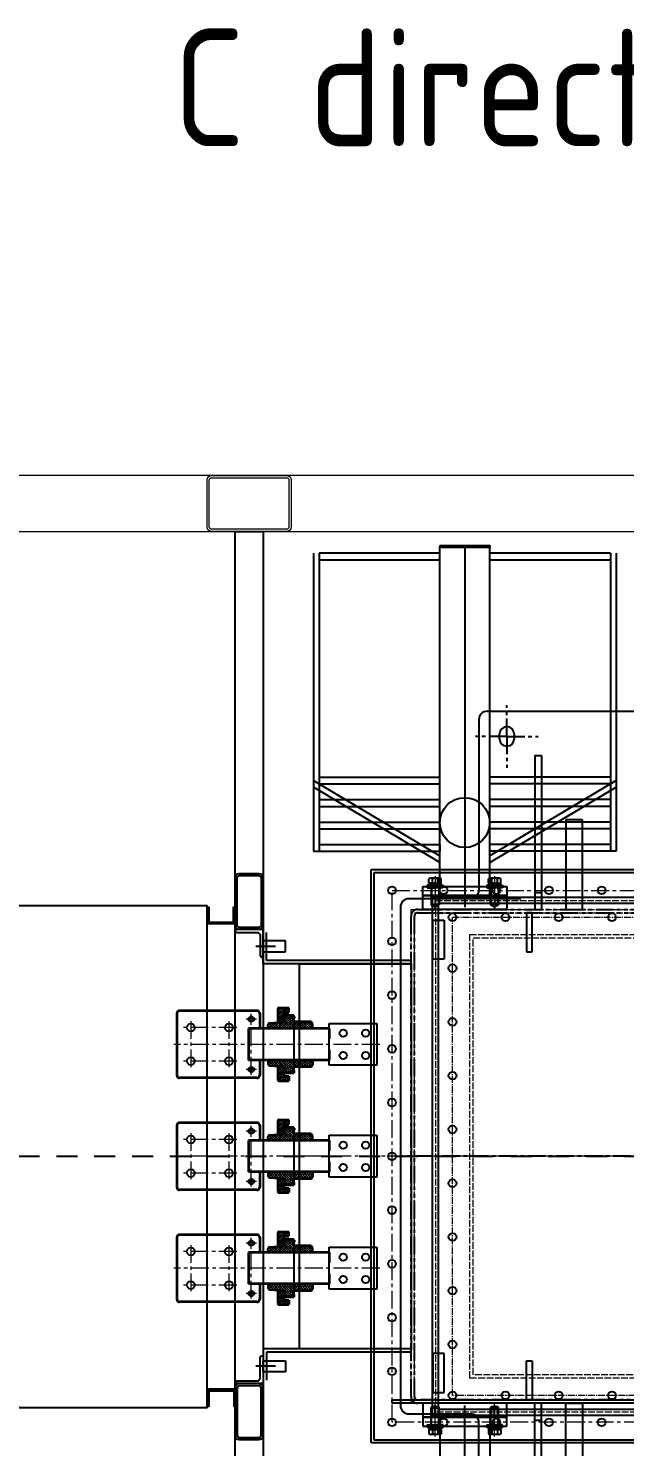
# Model space of a CAD drawing. Extents: x 61367 to 140945, y -1257 to 25588.
# Drawn here: x 74300 to 75364, y 9392 to 11925 of the extents above; entities that cross this region are included whole.
import ezdxf

# ---------------------------------------------------------------- set-up
doc = ezdxf.new("R2010")
doc.units = 0
doc.header["$MEASUREMENT"] = 0
for name, pattern in [('ACAD_ISO02W100', [15, 12, -3]), ('CENTER', [50.8, 31.75, -6.35, 6.35, -6.35]), ('JIS_02_0.7', [1.35, 0.75, -0.6]), ('PHANTOM', [63.5, 31.75, -6.35, 6.35, -6.35, 6.35, -6.35]), ('点画线', [18, 12, -2, 2, -2])]:
    doc.linetypes.add(name, pattern=pattern)
doc.layers.get('0').update_dxf_attribs({"linetype": 'CONTINUOUS'})
for name, color, linetype in [('00', 2, 'CONTINUOUS'), ('05-JI-ZHUN-ZHOU', 7, 'CONTINUOUS'), ('2', 4, 'CENTER'), ('ASM01-JI-ZHUN', 7, 'CONTINUOUS'), ('DEFAULT_3', 7, 'PHANTOM'), ('尺寸线', 6, 'CONTINUOUS')]:
    doc.layers.add(name, color=color, linetype=linetype)
for name, color, linetype, lineweight in [('CEN', 1, 'CENTER', 18), ('CO', 7, 'CONTINUOUS', 9), ('DAS', 3, 'ACAD_ISO02W100', 18), ('dim', 4, 'CONTINUOUS', 18), ('中心线', 1, 'CENTER', 9), ('中心线层', 1, '点画线', 18), ('粗实线', 7, 'CONTINUOUS', 35), ('细实线', 3, 'CONTINUOUS', 15)]:
    doc.layers.add(name, color=color, linetype=linetype, lineweight=lineweight)
doc.styles.add('GB', font='gbenor.shx', dxfattribs={"bigfont": 'gbcbig.shx'})

# ---------------------------------------------------------------- blocks, each defined once
blk = doc.blocks.new('A$C2FE61F56')
for p, q in [((0, 0), (0, 10.4)), ((0, 10.4), (3.2, 10.4)), ((0, 0), (3.2, 1.8)), ((0, 0), (0, -10.3)), ((3.2, 0), (0, -1.8)), ((3.2, 10.4), (3.2, 0)), ((3.2, -10.3), (3.2, 0)), ((0, -10.3), (3.2, -10.3))]:
    blk.add_line(p, q)
at = {"layer": 'CEN'}
blk.add_line((-5, 0), (8.2, 0), dxfattribs=at)
blk = doc.blocks.new('A$C78412A84')
for p, q in [((0, 14), (2.5, 14)), ((0, 0), (0, 14)), ((0, 0), (0, -14)), ((2.5, 14), (2.5, 0)), ((2.5, -14), (2.5, 0)), ((0, -14), (2.5, -14))]:
    blk.add_line(p, q)
at = {"layer": 'CEN'}
blk.add_line((-5, 0), (7.5, 0), dxfattribs=at)
at = {"layer": 'DAS'}
for p, q in [((0, 7.5), (2.5, 7.5)), ((0, -7.5), (2.5, -7.5))]:
    blk.add_line(p, q, dxfattribs=at)
blk = doc.blocks.new('A$C74fbd2c0')
at = {"color": 101}
for p, q in [((90, 1477), (90, 945)), ((100, 1477), (100, 945)), ((315.5, 1477), (100, 1477)), ((315.5, 1491), (404.5, 1491)), ((315.5, 1491), (315.5, 1488)), ((315.5, 866), (315.5, 1488)), ((315.5, 1488), (404.5, 1488)), ((315.5, 1465), (315.5, 1477)), ((360, 1491), (360, 845)), ((404.5, 1491), (404.5, 1488)), ((404.5, 866), (404.5, 1488)), ((620, 1477), (404.5, 1477)), ((620, 1477), (620, 945)), ((630, 1477), (630, 945)), ((315.5, 1465), (100, 1465)), ((620, 1465), (404.5, 1465)), ((90, 1071.2), (315.5, 936.6)), ((100, 1077), (315.5, 1077)), ((100, 1065), (315.5, 1065)), ((620, 1077), (404.5, 1077)), ((630, 1071.2), (404.5, 936.6)), ((620, 1065), (404.5, 1065)), ((315.5, 925), (90, 1059.5)), ((404.5, 925), (630, 1059.5)), ((100, 1037), (315.5, 1037)), ((100, 1025), (315.5, 1025)), ((620, 1037), (404.5, 1037)), ((620, 1025), (404.5, 1025)), ((100, 997), (315.5, 997)), ((620, 997), (404.5, 997)), ((540, 1001), (540, 841)), ((570, 1001), (540, 1001)), ((570, 841), (570, 1001)), ((100, 985), (315.5, 985)), ((620, 985), (404.5, 985)), ((90, 945), (315.5, 945)), ((100, 957), (315.5, 957)), ((100, 957), (315.5, 957)), ((100, 945), (315.5, 945)), ((315.5, 957), (315.5, 945)), ((620, 957), (404.5, 957)), ((620, 957), (404.5, 957)), ((620, 945), (404.5, 945)), ((630, 945), (404.5, 945)), ((315.5, 925), (315.5, 925)), ((404.5, 925), (404.5, 925)), ((296, 887.7), (296, 895.6)), ((296, 887.7), (318, 887.7)), ((307, 887.7), (296.6, 887.7)), ((296.6, 887.7), (296.6, 884.5)), ((307, 896.7), (299.5, 896.7)), ((300, 887.7), (300, 848.9)), ((302, 887.7), (302, 895.6)), ((307, 884.5), (305.1, 887.7)), ((314.5, 896.7), (307, 896.7)), ((307, 887.7), (317.3, 887.7)), ((307, 887.7), (308.8, 884.5)), ((312, 887.7), (312, 895.6)), ((314, 887.7), (314, 848.9)), ((317.3, 887.7), (317.3, 884.5)), ((318, 887.7), (318, 895.6)), ((402, 887.7), (402, 895.6)), ((402, 887.7), (424.1, 887.7)), ((413, 887.7), (402.7, 887.7)), ((402.7, 887.7), (402.7, 884.5)), ((413, 896.7), (405.5, 896.7)), ((406, 887.7), (406, 848.9)), ((408, 887.7), (408, 895.6)), ((413, 884.5), (411.2, 887.7)), ((420.6, 896.7), (413, 896.7)), ((413, 887.7), (423.4, 887.7)), ((413, 887.7), (414.9, 884.5)), ((418.1, 887.7), (418.1, 895.6)), ((420, 887.7), (420, 848.9)), ((423.4, 887.7), (423.4, 884.5)), ((424.1, 887.7), (424.1, 895.6)), ((285, 866), (285, 882)), ((285, 882), (435, 882)), ((435, 866), (285, 866)), ((285, 841), (285, 866)), ((285, 866), (435, 866)), ((293, 884.5), (293, 882)), ((307, 884.5), (293, 884.5)), ((293, 882), (307, 882)), ((293, 882), (293, 879.5)), ((307, 882), (293, 882)), ((293, 879.5), (307, 879.5)), ((296.6, 884.5), (307, 884.5)), ((300, 882.5), (314, 882.5)), ((301, 850), (301, 866)), ((301, 866), (313, 866)), ((302, -63), (302, 863)), ((302, 863), (1798, 863)), ((317.3, 884.5), (307, 884.5)), ((307, 884.5), (321, 884.5)), ((321, 882), (307, 882)), ((307, 882), (321, 882)), ((321, 879.5), (307, 879.5)), ((307, 866), (307, 845)), ((313, 866), (313, 850)), ((321, 884.5), (321, 882)), ((321, 882), (321, 879.5)), ((399, 884.5), (399, 882)), ((413, 884.5), (399, 884.5)), ((399, 882), (413, 882)), ((399, 882), (399, 879.5)), ((413, 882), (399, 882)), ((399, 879.5), (413, 879.5)), ((402.7, 884.5), (413, 884.5)), ((406, 882.5), (420, 882.5)), ((407, 850), (407, 866)), ((407, 866), (419, 866)), ((423.4, 884.5), (413, 884.5)), ((413, 884.5), (427, 884.5)), ((427, 882), (413, 882)), ((413, 882), (427, 882)), ((427, 879.5), (413, 879.5)), ((413, 866), (413, 845)), ((419, 866), (419, 850)), ((427, 884.5), (427, 882)), ((427, 882), (427, 879.5)), ((435, 882), (435, 866)), ((435, 866), (435, 841)), ((435, 841), (285, 841)), ((314, 848.9), (300, 848.9)), ((301.2, 847.7), (300, 848.9)), ((313, 850), (301, 850)), ((307, 845), (301, 850)), ((312.8, 847.7), (301.2, 847.7)), ((313, 850), (307, 845)), ((312.8, 847.7), (314, 848.9)), ((313, -52), (313, 852)), ((313, 852), (1787, 852)), ((420, 848.9), (406, 848.9)), ((407.2, 847.7), (406, 848.9)), ((419, 850), (407, 850)), ((413, 845), (407, 850)), ((418.8, 847.7), (407.2, 847.7)), ((419, 850), (413, 845)), ((418.8, 847.7), (420, 848.9)), ((540, 841), (570, 841)), ((303, 752), (303, 822)), ((303, 822), (323, 822)), ((323, 822), (323, 752)), ((480.1, 835), (470.1, 835)), ((470.1, 835), (470.1, 765)), ((480.1, 765), (480.1, 835)), ((22, 775), (-13.1, 775)), ((40, 785), (0, 785)), ((0, 785), (0, 765)), ((0, 765), (40, 765)), ((40, 765), (40, 785)), ((470.1, 765), (480.1, 765)), ((65, 56), (65, 744)), ((65, 744), (264, 744)), ((264, 744), (264, 54)), ((323, 752), (303, 752)), ((118, 562.5), (118, 637.5)), ((118, 637.5), (203, 637.5)), ((203, 637.5), (203, 562.5)), ((203, 562.5), (118, 562.5)), ((118, 362.5), (118, 437.5)), ((118, 437.5), (203, 437.5)), ((203, 437.5), (203, 362.5)), ((203, 362.5), (118, 362.5)), ((118, 162.5), (118, 237.5)), ((118, 237.5), (203, 237.5)), ((203, 237.5), (203, 162.5)), ((203, 162.5), (118, 162.5)), ((230, 56), (65, 56)), ((264, 56), (230, 56)), ((230, 56), (230, 56)), ((0, 35), (40, 35)), ((0, 15), (0, 35)), ((40, 35), (40, 15)), ((323, 48), (303, 48)), ((303, 48), (303, -22)), ((323, -22), (323, 48)), ((470.1, 35), (480.1, 35)), ((470.1, -35), (470.1, 35)), ((480.1, 35), (480.1, -35)), ((22, 25), (-13.1, 25)), ((40, 15), (0, 15)), ((303, -22), (323, -22)), ((230, -41), (230, -35)), ((230, -35), (2200, -35)), ((2200, -41), (230, -41)), ((435, -41), (285, -41)), ((285, -41), (285, -66)), ((301.2, -47.7), (300, -48.9)), ((300, -87.7), (300, -48.9)), ((314, -48.9), (300, -48.9)), ((307, -45), (301, -50)), ((313, -50), (301, -50)), ((301, -50), (301, -66)), ((312.8, -47.7), (301.2, -47.7)), ((307, -66), (307, -45)), ((313, -50), (307, -45)), ((312.8, -47.7), (314, -48.9)), ((313, -66), (313, -50)), ((314, -87.7), (314, -48.9)), ((360, -691), (360, -45)), ((407.2, -47.7), (406, -48.9)), ((406, -87.7), (406, -48.9)), ((420, -48.9), (406, -48.9)), ((413, -45), (407, -50)), ((419, -50), (407, -50)), ((407, -50), (407, -66)), ((418.8, -47.7), (407.2, -47.7)), ((413, -66), (413, -45)), ((419, -50), (413, -45)), ((418.8, -47.7), (420, -48.9)), ((419, -66), (419, -50)), ((420, -87.7), (420, -48.9)), ((435, -66), (435, -41)), ((480.1, -35), (470.1, -35)), ((540, -201), (540, -41)), ((540, -41), (570, -41)), ((570, -41), (570, -201)), ((435, -66), (285, -66)), ((285, -66), (285, -82)), ((285, -66), (435, -66)), ((301, -66), (313, -66)), ((1798, -63), (302, -63)), ((1787, -52), (313, -52)), ((315.5, -66), (315.5, -688)), ((404.5, -66), (404.5, -688)), ((407, -66), (419, -66)), ((435, -82), (435, -66)), ((285, -82), (435, -82)), ((296, -87.7), (318, -87.7)), ((296, -87.7), (296, -95.6)), ((307, -96.7), (299.5, -96.7)), ((300, -82.5), (314, -82.5)), ((302, -87.7), (302, -95.6)), ((314.5, -96.7), (307, -96.7)), ((312, -87.7), (312, -95.6)), ((318, -87.7), (318, -95.6)), ((402, -87.7), (424, -87.7)), ((402, -87.7), (402, -95.6)), ((413, -96.7), (405.5, -96.7)), ((406, -82.5), (420, -82.5)), ((408, -87.7), (408, -95.6)), ((420.5, -96.7), (413, -96.7)), ((418, -87.7), (418, -95.6)), ((424, -87.7), (424, -95.6))]:
    blk.add_line(p, q, dxfattribs=at)
at = {"color": 101, "linetype": 'Continuous'}
for p, q in [((400, 1195), (770, 1195)), ((385, 1180), (385, 875)), ((422, 1145.5), (422, 1154.5)), ((448, 1154.5), (448, 1145.5)), ((485, 1116), (497, 1116)), ((485, 1116), (485, 841)), ((497, 1116), (497, 841)), ((485, 871), (497, 871)), ((245, 845), (245, -45)), ((460, 860), (260, 860)), ((485, -316), (485, -41)), ((497, -316), (497, -41)), ((260, -60), (370, -60)), ((385, -380), (385, -75)), ((485, -71), (497, -71))]:
    blk.add_line(p, q, dxfattribs=at)
at = {"color": 101}
for centre, radius in [((338, 827), 7), ((338, 827), 7), ((432.5, 827), 7), ((432.5, 827), 7), ((527.5, 827), 7), ((527.5, 827), 7), ((622.5, 827), 7), ((622.5, 827), 7), ((338, 736), 7), ((338, 736), 7), ((-129, 630), 7), ((-61, 630), 7), ((338, 640), 7), ((338, 640), 7), ((143, 620), 6.5), ((183, 620), 6.5), ((143, 580), 6.5), ((183, 580), 6.5), ((-129, 570), 7), ((-61, 570), 7), ((338, 544), 7), ((338, 544), 7), ((-129, 430), 7), ((-61, 430), 7), ((338, 448), 7), ((338, 448), 7), ((143, 420), 6.5), ((183, 420), 6.5), ((143, 380), 6.5), ((183, 380), 6.5), ((-129, 370), 7), ((-61, 370), 7), ((338, 352), 7), ((338, 352), 7), ((338, 256), 7), ((338, 256), 7), ((-129, 230), 7), ((-61, 230), 7), ((143, 220), 6.5), ((183, 220), 6.5), ((143, 180), 6.5), ((183, 180), 6.5), ((-129, 170), 7), ((-61, 170), 7), ((338, 160), 7), ((338, 160), 7), ((338, 64), 7), ((338, 64), 7), ((338, -27), 7), ((338, -27), 7), ((432.5, -27), 7), ((432.5, -27), 7), ((527.5, -27), 7), ((527.5, -27), 7), ((622.5, -27), 7), ((622.5, -27), 7)]:
    blk.add_circle(centre, radius, dxfattribs=at)
at = {"color": 101, "linetype": 'Continuous'}
for centre, radius, start, end in [((400, 1180), 15, 90, 180), ((435, 1154.5), 13, 0, 180), ((435, 1145.5), 13, 180, 0), ((370, 875), 15, 270, 0), ((260, 845), 15, 90, 180), ((260, -45), 15, 180, 270), ((370, -75), 15, 0, 90)]:
    blk.add_arc(centre, radius, start, end, dxfattribs=at)
at = {"color": 101}
for centre, radius, start, end in [((299, 892.1), 4.57, 48.935, 131.065), ((307, 885), 11.7, 64.676, 115.324), ((315, 892.1), 4.57, 48.935, 131.065), ((405, 892.1), 4.57, 48.935, 131.065), ((413, 885), 11.7, 64.676, 115.324), ((421.1, 892.1), 4.57, 48.935, 131.065), ((299, -92.1), 4.57, 228.935, 311.065), ((307, -85), 11.7, 244.676, 295.324), ((315, -92.1), 4.57, 228.935, 311.065), ((405, -92.1), 4.57, 228.935, 311.065), ((413, -85), 11.7, 244.676, 295.324), ((421, -92.1), 4.57, 228.935, 311.065)]:
    blk.add_arc(centre, radius, start, end, dxfattribs=at)
at = {"layer": '00', "color": 101}
for p, q in [((193, -112), (193, 912)), ((193, 912), (2237, 912)), ((198, -107), (198, 907)), ((198, 907), (2232, 907)), ((0, 744), (0, 800)), ((6, 750), (6, 800)), ((264, 744), (0, 744)), ((264, 750), (6, 750)), ((55, 651.5), (55, 548.5)), ((55, 451.5), (55, 348.5)), ((55, 251.5), (55, 148.5)), ((224, 56), (0, 56)), ((0, 56), (0, 0)), ((264, 56), (224, 56)), ((224, 56), (224, 56)), ((224, 50), (6, 50)), ((6, 50), (6, 0)), ((264, 50), (224, 50)), ((224, 50), (224, 50)), ((2237, -112), (193, -112)), ((2232, -107), (198, -107))]:
    blk.add_line(p, q, dxfattribs=at)
for centre, radius in [((360, 996), 44.5), ((230, 875), 7), ((322, 875), 7), ((416, 875), 7), ((510, 875), 7), ((604, 875), 7), ((230, 784), 7), ((230, 688), 7), ((230, 592), 7), ((230, 496), 7), ((230, 400), 7), ((230, 304), 7), ((230, 208), 7), ((230, 112), 7), ((230, 16), 7), ((230, -75), 7), ((322, -75), 7), ((416, -75), 7), ((510, -75), 7), ((604, -75), 7)]:
    blk.add_circle(centre, radius, dxfattribs=at)
at = {"layer": '05-JI-ZHUN-ZHOU', "color": 101, "linetype": 'CENTER'}
for q in [(435, 1206), (379, 1150), (435, 1094), (491, 1150)]:
    blk.add_line((435, 1150), q, dxfattribs=at)
at = {"layer": 'ASM01-JI-ZHUN', "color": 101, "linetype": 'CENTER'}
blk.add_line((1215, 400), (245, 400), dxfattribs=at)
at = {"layer": 'CEN', "color": 101}
for p, q in [((307, 900.2), (307, 842.7)), ((307, 892.7), (307, 879.5)), ((307, 889.5), (307, 877)), ((307, 887), (307, 874.5)), ((413, 900.2), (413, 842.7)), ((413, 892.7), (413, 879.5)), ((413, 889.5), (413, 877)), ((413, 887), (413, 874.5)), ((230, -75), (230, 875)), ((230, 875), (2200, 875)), ((2237, 400), (193, 400)), ((307, -100.2), (307, -42.7)), ((413, -100.2), (413, -42.7)), ((2200, -75), (230, -75))]:
    blk.add_line(p, q, dxfattribs=at)
at = {"layer": 'DAS', "color": 101}
for p, q in [((299.5, 884.5), (299.5, 882)), ((299.5, 882), (299.5, 879.5)), ((314.5, 884.5), (314.5, 882)), ((314.5, 882), (314.5, 879.5)), ((405.5, 884.5), (405.5, 882)), ((405.5, 882), (405.5, 879.5)), ((420.5, 884.5), (420.5, 882)), ((420.5, 882), (420.5, 879.5)), ((264, -41), (264, 841)), ((264, 841), (2166, 841)), ((308, -57), (308, 857)), ((308, 857), (1792, 857)), ((270, -35), (270, 835)), ((270, 835), (2160, 835)), ((369, 4), (369, 796)), ((369, 796), (1731, 796)), ((375, 10), (375, 790)), ((375, 790), (1725, 790)), ((1731, 4), (369, 4)), ((1725, 10), (375, 10)), ((2166, -41), (264, -41)), ((2160, -35), (270, -35)), ((1792, -57), (308, -57))]:
    blk.add_line(p, q, dxfattribs=at)
at = {"layer": 'DEFAULT_3', "color": 101, "linetype": 'PHANTOM'}
for p, q in [((276, 841), (2154, 841)), ((264, -29), (264, 829)), ((270, -29), (270, 829)), ((276, 835), (2154, 835)), ((2154, -35), (276, -35)), ((2154, -41), (276, -41))]:
    blk.add_line(p, q, dxfattribs=at)
for centre, radius, start, end in [((276, 829), 12, 90, 180), ((276, 829), 6, 90, 180), ((276, -29), 12, 180, 270), ((276, -29), 6, 180, 270)]:
    blk.add_arc(centre, radius, start, end, dxfattribs=at)
at = {"layer": 'dim', "color": 101}
for p, q in [((301.2, 882.5), (301.2, 847.7)), ((312.8, 882.5), (312.8, 847.7)), ((407.2, 882.5), (407.2, 847.7)), ((418.8, 882.5), (418.8, 847.7)), ((301.2, -82.5), (301.2, -47.7)), ((312.8, -82.5), (312.8, -47.7)), ((407.2, -82.5), (407.2, -47.7)), ((418.8, -82.5), (418.8, -47.7))]:
    blk.add_line(p, q, dxfattribs=at)
at = {"layer": '中心线', "color": 101}
for p, q in [((-129, 641.5), (-129, 558.5)), ((-61, 641.5), (-61, 558.5)), ((-11.8, 645), (-30.3, 645)), ((-21, 545.8), (-21, 654.3)), ((-47, 630), (-145.5, 630)), ((208, 600), (-159, 600)), ((-47, 570), (-145.5, 570)), ((-11.8, 555), (-30.3, 555)), ((-129, 441.5), (-129, 358.5)), ((-61, 441.5), (-61, 358.5)), ((-11.8, 445), (-30.3, 445)), ((-21, 345.8), (-21, 454.3)), ((-47, 430), (-145.5, 430)), ((208, 400), (-159, 400)), ((-47, 370), (-145.5, 370)), ((-11.8, 355), (-30.3, 355)), ((-21, 145.8), (-21, 254.3)), ((-47, 230), (-145.5, 230)), ((-129, 241.5), (-129, 158.5)), ((-61, 241.5), (-61, 158.5)), ((-11.8, 245), (-30.3, 245)), ((208, 200), (-159, 200)), ((-47, 170), (-145.5, 170)), ((-11.8, 155), (-30.3, 155))]:
    blk.add_line(p, q, dxfattribs=at)
at = {"layer": '中心线层', "color": 101}
for p, q in [((338, -27), (338, 827)), ((338, 827), (1762, 827)), ((1792, 400), (308, 400)), ((1762, -27), (338, -27))]:
    blk.add_line(p, q, dxfattribs=at)
at = {"layer": '尺寸线', "color": 101, "linetype": 'Continuous'}
for p, q in [((45.4, 665.1), (26, 645.7)), ((40.9, 665.1), (26, 650.2)), ((36.4, 665.1), (26, 654.7)), ((31.9, 665.1), (26, 659.2)), ((27.3, 665), (26.1, 663.8)), ((46, 661.2), (41.9, 657.1)), ((37, 652.2), (26, 641.2)), ((37, 647.7), (28.6, 639.3)), ((37, 643.2), (33.6, 639.8)), ((26.6, 561), (26, 560.4)), ((30.8, 560.6), (26, 555.9)), ((34.8, 560.2), (26, 551.4)), ((37, 557.9), (26, 546.9)), ((37, 553.4), (26, 542.4)), ((37, 548.9), (26, 537.9)), ((37.3, 544.7), (27.7, 535.1)), ((40.1, 543.1), (32.1, 535.1)), ((44.6, 543.1), (36.6, 535.1)), ((46, 540), (41.1, 535.1)), ((46, 535.5), (45.6, 535.1)), ((45.4, 465.1), (26, 445.7)), ((40.9, 465.1), (26, 450.2)), ((36.4, 465.1), (26, 454.7)), ((31.9, 465.1), (26, 459.2)), ((27.3, 465), (26.1, 463.8)), ((46, 461.2), (41.9, 457.1)), ((37, 452.2), (26, 441.2)), ((37, 447.7), (28.6, 439.3)), ((37, 443.2), (33.6, 439.8)), ((26.6, 361), (26, 360.4)), ((30.8, 360.6), (26, 355.9)), ((34.8, 360.2), (26, 351.4)), ((37, 357.9), (26, 346.9)), ((37, 353.4), (26, 342.4)), ((37, 348.9), (26, 337.9)), ((37.3, 344.7), (27.7, 335.1)), ((40.1, 343.1), (32.1, 335.1)), ((44.6, 343.1), (36.6, 335.1)), ((46, 340), (41.1, 335.1)), ((46, 335.5), (45.6, 335.1)), ((45.4, 265.1), (26, 245.7)), ((40.9, 265.1), (26, 250.2)), ((36.4, 265.1), (26, 254.7)), ((31.9, 265.1), (26, 259.2)), ((27.3, 265), (26.1, 263.8)), ((46, 261.2), (41.9, 257.1)), ((37, 252.2), (26, 241.2)), ((37, 247.7), (28.6, 239.3)), ((37, 243.2), (33.6, 239.8)), ((26.6, 161), (26, 160.4)), ((30.8, 160.6), (26, 155.9)), ((34.8, 160.2), (26, 151.4)), ((37, 157.9), (26, 146.9)), ((37, 153.4), (26, 142.4)), ((37, 148.9), (26, 137.9)), ((37.3, 144.7), (27.7, 135.1)), ((40.1, 143.1), (32.1, 135.1)), ((44.6, 143.1), (36.6, 135.1)), ((46, 140), (41.1, 135.1)), ((46, 135.5), (45.6, 135.1))]:
    blk.add_line(p, q, dxfattribs=at)
at = {"layer": '粗实线', "color": 101}
for p, q in [((-11, 660), (-149, 660)), ((26, 663.1), (26, 639.1)), ((28, 665.1), (46, 665.1)), ((46, 657.1), (46, 665.1)), ((-154, 655), (-154, 545)), ((-6, 655), (-6, 628)), ((9, 628), (9, 634.8)), ((11.7, 637.7), (34.3, 639.8)), ((37, 642.8), (37, 654.1)), ((37, 642.7), (37, 648.5)), ((40, 657.1), (46, 657.1)), ((55, 651.5), (40, 651.5)), ((53.5, 643), (53.5, 644.6)), ((53.5, 643), (53.5, 644.6)), ((55, 648.3), (55, 651.5)), ((55, 647.2), (55, 648.3)), ((55.2, 650), (55.2, 646.5)), ((85, 640), (56.5, 640)), ((61, 640), (56.5, 640)), ((88, 628), (88, 637)), ((118, 628), (-26, 628)), ((-26, 628), (-26, 572)), ((118, 628), (118, 610)), ((118, 590), (118, 572)), ((118, 572), (-26, 572)), ((-6, 572), (-6, 545)), ((9, 572), (9, 565.2)), ((11.7, 562.3), (34.3, 560.2)), ((26, 561.1), (26, 537.1)), ((37, 546.1), (37, 557.3)), ((85, 560), (56.5, 560)), ((61, 560), (56.5, 560)), ((88, 572), (88, 563)), ((-11, 540), (-149, 540)), ((28, 535.1), (46, 535.1)), ((37, 551.5), (37, 557.3)), ((55, 548.5), (40, 548.5)), ((40, 543.1), (46, 543.1)), ((46, 543.1), (46, 535.1)), ((53.5, 557), (53.5, 555.4)), ((53.5, 557), (53.5, 555.4)), ((53.5, 557), (53.5, 555.4)), ((53.5, 557), (53.5, 555.4)), ((55, 552.8), (55, 551.7)), ((55, 551.7), (55, 548.5)), ((55, 549.8), (55, 548.5)), ((55.2, 550), (55.2, 553.5)), ((55.2, 550), (55.2, 553.5)), ((-11, 460), (-149, 460)), ((26, 463.1), (26, 439.1)), ((28, 465.1), (46, 465.1)), ((40, 457.1), (46, 457.1)), ((46, 457.1), (46, 465.1)), ((-154, 455), (-154, 345)), ((-6, 455), (-6, 428)), ((9, 428), (9, 434.8)), ((11.7, 437.7), (34.3, 439.8)), ((37, 442.8), (37, 454.1)), ((37, 442.7), (37, 448.5)), ((55, 451.5), (40, 451.5)), ((53.5, 443), (53.5, 444.6)), ((53.5, 443), (53.5, 444.6)), ((55, 448.3), (55, 451.5)), ((55, 447.2), (55, 448.3)), ((55.2, 450), (55.2, 446.5)), ((85, 440), (56.5, 440)), ((61, 440), (56.5, 440)), ((88, 428), (88, 437)), ((118, 428), (-26, 428)), ((-26, 428), (-26, 372)), ((118, 428), (118, 410)), ((118, 390), (118, 372)), ((118, 372), (-26, 372)), ((-6, 372), (-6, 345)), ((9, 372), (9, 365.2)), ((11.7, 362.3), (34.3, 360.2)), ((26, 361.1), (26, 337.1)), ((37, 351.5), (37, 357.3)), ((37, 346.1), (37, 357.3)), ((53.5, 357), (53.5, 355.4)), ((53.5, 357), (53.5, 355.4)), ((53.5, 357), (53.5, 355.4)), ((53.5, 357), (53.5, 355.4)), ((85, 360), (56.5, 360)), ((61, 360), (56.5, 360)), ((88, 372), (88, 363)), ((-11, 340), (-149, 340)), ((28, 335.1), (46, 335.1)), ((55, 348.5), (40, 348.5)), ((40, 343.1), (46, 343.1)), ((46, 343.1), (46, 335.1)), ((55, 352.8), (55, 351.7)), ((55, 351.7), (55, 348.5)), ((55, 349.8), (55, 348.5)), ((55.2, 350), (55.2, 353.5)), ((55.2, 350), (55.2, 353.5)), ((-154, 255), (-154, 145)), ((-11, 260), (-149, 260)), ((-6, 255), (-6, 228)), ((26, 263.1), (26, 239.1)), ((28, 265.1), (46, 265.1)), ((37, 242.8), (37, 254.1)), ((40, 257.1), (46, 257.1)), ((46, 257.1), (46, 265.1)), ((118, 228), (-26, 228)), ((-26, 228), (-26, 172)), ((9, 228), (9, 234.8)), ((11.7, 237.7), (34.3, 239.8)), ((37, 242.7), (37, 248.5)), ((55, 251.5), (40, 251.5)), ((53.5, 243), (53.5, 244.6)), ((53.5, 243), (53.5, 244.6)), ((55, 248.3), (55, 251.5)), ((55, 247.2), (55, 248.3)), ((55.2, 250), (55.2, 246.5)), ((85, 240), (56.5, 240)), ((61, 240), (56.5, 240)), ((88, 228), (88, 237)), ((118, 228), (118, 210)), ((118, 190), (118, 172)), ((118, 172), (-26, 172)), ((-6, 172), (-6, 145)), ((9, 172), (9, 165.2)), ((11.7, 162.3), (34.3, 160.2)), ((26, 161.1), (26, 137.1)), ((37, 151.5), (37, 157.3)), ((37, 146.1), (37, 157.3)), ((53.5, 157), (53.5, 155.4)), ((53.5, 157), (53.5, 155.4)), ((53.5, 157), (53.5, 155.4)), ((53.5, 157), (53.5, 155.4)), ((55, 152.8), (55, 151.7)), ((55.2, 150), (55.2, 153.5)), ((55.2, 150), (55.2, 153.5)), ((85, 160), (56.5, 160)), ((61, 160), (56.5, 160)), ((88, 172), (88, 163)), ((-11, 140), (-149, 140)), ((28, 135.1), (46, 135.1)), ((55, 148.5), (40, 148.5)), ((40, 143.1), (46, 143.1)), ((46, 143.1), (46, 135.1)), ((55, 151.7), (55, 148.5)), ((55, 149.8), (55, 148.5))]:
    blk.add_line(p, q, dxfattribs=at)
for centre in [(-21, 645), (-21, 555), (-21, 445), (-21, 355), (-21, 245), (-21, 155)]:
    blk.add_circle(centre, 4.25, dxfattribs=at)
for centre, radius, start, end in [((-149, 655), 5, 90, 180), ((-11, 655), 5, 0, 90), ((28, 663.1), 2, 90, 180), ((12, 634.8), 3, 95.1022, 180), ((34, 642.7), 3, 275.1022, 0), ((40, 654.1), 3, 90, 180), ((40, 648.5), 3, 90, 180), ((60.2, 642.4), 7.07, 136.9569, 160.3018), ((55.5, 644.6), 2, 97.1808, 180), ((56.5, 643), 3, 180, 270), ((56.5, 643), 3, 180, 270), ((85, 637), 3, 0, 90), ((12, 565.2), 3, 180, 264.8978), ((34, 557.3), 3, 0, 84.8978), ((56.5, 557), 3, 90, 180), ((56.5, 557), 3, 90, 180), ((56.5, 557), 3, 90, 180), ((56.5, 557), 3, 90, 180), ((85, 563), 3, 270, 0), ((-149, 545), 5, 180, 270), ((-11, 545), 5, 270, 0), ((28, 537.1), 2, 180, 270), ((40, 551.5), 3, 180, 270), ((40, 546.1), 3, 180, 270), ((55.5, 555.4), 2, 180, 262.8192), ((55.5, 555.4), 2, 180, 262.8192), ((60.2, 557.6), 7.07, 199.6982, 223.0431), ((-149, 455), 5, 90, 180), ((-11, 455), 5, 0, 90), ((28, 463.1), 2, 90, 180), ((40, 454.1), 3, 90, 180), ((12, 434.8), 3, 95.1022, 180), ((34, 442.7), 3, 275.1022, 0), ((40, 448.5), 3, 90, 180), ((60.2, 442.4), 7.07, 136.9569, 160.3018), ((55.5, 444.6), 2, 97.1808, 180), ((56.5, 443), 3, 180, 270), ((56.5, 443), 3, 180, 270), ((85, 437), 3, 0, 90), ((12, 365.2), 3, 180, 264.8978), ((34, 357.3), 3, 0, 84.8978), ((56.5, 357), 3, 90, 180), ((56.5, 357), 3, 90, 180), ((56.5, 357), 3, 90, 180), ((56.5, 357), 3, 90, 180), ((55.5, 355.4), 2, 180, 262.8192), ((55.5, 355.4), 2, 180, 262.8192), ((60.2, 357.6), 7.07, 199.6982, 223.0431), ((85, 363), 3, 270, 0), ((-149, 345), 5, 180, 270), ((-11, 345), 5, 270, 0), ((28, 337.1), 2, 180, 270), ((40, 351.5), 3, 180, 270), ((40, 346.1), 3, 180, 270), ((-149, 255), 5, 90, 180), ((-11, 255), 5, 0, 90), ((28, 263.1), 2, 90, 180), ((40, 254.1), 3, 90, 180), ((12, 234.8), 3, 95.1022, 180), ((34, 242.7), 3, 275.1022, 0), ((40, 248.5), 3, 90, 180), ((60.2, 242.4), 7.07, 136.9569, 160.3018), ((55.5, 244.6), 2, 97.1808, 180), ((56.5, 243), 3, 180, 270), ((56.5, 243), 3, 180, 270), ((85, 237), 3, 0, 90), ((12, 165.2), 3, 180, 264.8978), ((34, 157.3), 3, 0, 84.8978), ((56.5, 157), 3, 90, 180), ((56.5, 157), 3, 90, 180), ((56.5, 157), 3, 90, 180), ((56.5, 157), 3, 90, 180), ((55.5, 155.4), 2, 180, 262.8192), ((55.5, 155.4), 2, 180, 262.8192), ((60.2, 157.6), 7.07, 199.6982, 223.0431), ((85, 163), 3, 270, 0), ((-149, 145), 5, 180, 270), ((-11, 145), 5, 270, 0), ((28, 137.1), 2, 180, 270), ((40, 151.5), 3, 180, 270), ((40, 146.1), 3, 180, 270)]:
    blk.add_arc(centre, radius, start, end, dxfattribs=at)
at = {"layer": '细实线', "color": 101, "linetype": 'Continuous'}
for p, q in [((9, 628.4), (19, 638.4)), ((9, 632.9), (14, 637.9)), ((9, 634.4), (15.4, 628)), ((10.5, 637.4), (19.9, 628)), ((13.1, 628), (23.9, 638.8)), ((14.4, 638), (24.4, 628)), ((17.6, 628), (28.8, 639.3)), ((18.5, 638.4), (28.9, 628)), ((22, 628), (33.8, 639.7)), ((22.7, 638.7), (33.4, 628)), ((26.5, 628), (44.9, 646.3)), ((26.8, 639.1), (37.9, 628)), ((30.9, 639.5), (42.4, 628)), ((31, 628), (45.3, 642.3)), ((35, 639.9), (46.9, 628)), ((35.5, 628), (55, 647.5)), ((37, 647.4), (41.1, 651.5)), ((37, 643), (44.4, 650.4)), ((37, 646.8), (55.8, 628)), ((37, 642.4), (51.4, 628)), ((37.8, 650.5), (45.2, 643.1)), ((40, 628), (53.8, 641.8)), ((41.3, 651.5), (44.7, 648.2)), ((44.4, 650.4), (45.5, 651.5)), ((44.5, 628), (56.5, 640)), ((44.7, 648.2), (64.8, 628)), ((44.9, 646.3), (50, 651.5)), ((45.2, 643.1), (60.3, 628)), ((45.3, 642.3), (54.5, 651.5)), ((45.8, 651.5), (53.5, 643.8)), ((49, 628), (61, 640)), ((50.3, 651.5), (54.8, 647)), ((53.5, 628), (65.5, 640)), ((54.8, 651.5), (55, 651.3)), ((57.3, 640), (69.3, 628)), ((58, 628), (70, 640)), ((61.8, 640), (73.8, 628)), ((62.5, 628), (74.5, 640)), ((66.3, 640), (78.3, 628)), ((66.9, 628), (78.9, 640)), ((70.8, 640), (81.1, 629.7)), ((71.4, 628), (83.4, 640)), ((75.3, 640), (82.4, 632.9)), ((75.9, 628), (83.6, 635.7)), ((79.8, 640), (83.8, 636)), ((80.4, 628), (88, 635.6)), ((83.6, 635.7), (87.1, 639.2)), ((83.8, 636), (88, 631.8)), ((84.3, 640), (85.1, 639.2)), ((85.1, 639.2), (88, 636.3)), ((9, 629.9), (10.9, 628)), ((81.1, 629.7), (82.8, 628)), ((82.4, 632.9), (87.3, 628)), ((84.9, 628), (88, 631.1)), ((9, 570.1), (10.9, 572)), ((9, 565.6), (15.4, 572)), ((9, 571.6), (19, 561.6)), ((9, 567.1), (14, 562.1)), ((10.5, 562.6), (19.9, 572)), ((13.1, 572), (23.9, 561.2)), ((14.4, 562), (24.4, 572)), ((17.6, 572), (28.8, 560.7)), ((18.6, 561.6), (28.9, 572)), ((22, 572), (33.8, 560.3)), ((22.7, 561.3), (33.4, 572)), ((26.5, 572), (50, 548.5)), ((26.8, 560.9), (37.9, 572)), ((30.9, 560.5), (42.4, 572)), ((31, 572), (54.5, 548.5)), ((35, 560.1), (46.9, 572)), ((35.5, 572), (55, 552.5)), ((37, 557.6), (51.4, 572)), ((37, 553.2), (55.8, 572)), ((37.8, 549.5), (60.3, 572)), ((40, 572), (53.8, 558.2)), ((41.3, 548.5), (64.8, 572)), ((44.5, 572), (56.5, 560)), ((49, 572), (61, 560)), ((53.5, 572), (65.5, 560)), ((57.3, 560), (69.3, 572)), ((58, 572), (70, 560)), ((61.8, 560), (73.8, 572)), ((62.5, 572), (74.5, 560)), ((66.3, 560), (78.3, 572)), ((66.9, 572), (78.9, 560)), ((70.8, 560), (82.8, 572)), ((71.4, 572), (83.4, 560)), ((75.3, 560), (87.3, 572)), ((75.9, 572), (87.1, 560.8)), ((79.8, 560), (88, 568.2)), ((80.4, 572), (88, 564.4)), ((84.3, 560), (88, 563.7)), ((84.9, 572), (88, 568.9)), ((37, 557), (45.5, 548.5)), ((37, 552.6), (41.1, 548.5)), ((45.8, 548.5), (53.5, 556.2)), ((50.3, 548.5), (54.8, 553)), ((54.8, 548.5), (55, 548.7)), ((9, 428.4), (19, 438.4)), ((9, 432.9), (14, 437.9)), ((9, 434.4), (15.4, 428)), ((10.5, 437.4), (19.9, 428)), ((13.1, 428), (23.9, 438.8)), ((14.4, 438), (24.4, 428)), ((17.6, 428), (28.8, 439.3)), ((18.5, 438.4), (28.9, 428)), ((22, 428), (33.8, 439.7)), ((22.7, 438.7), (33.4, 428)), ((26.5, 428), (44.9, 446.3)), ((26.8, 439.1), (37.9, 428)), ((30.9, 439.5), (42.4, 428)), ((31, 428), (45.3, 442.3)), ((35, 439.9), (46.9, 428)), ((35.5, 428), (55, 447.5)), ((37, 447.4), (41.1, 451.5)), ((37, 443), (44.4, 450.4)), ((37, 446.8), (55.8, 428)), ((37, 442.4), (51.4, 428)), ((37.8, 450.5), (45.2, 443.1)), ((40, 428), (53.8, 441.8)), ((41.3, 451.5), (44.7, 448.2)), ((44.4, 450.4), (45.5, 451.5)), ((44.5, 428), (56.5, 440)), ((44.7, 448.2), (64.8, 428)), ((44.9, 446.3), (50, 451.5)), ((45.2, 443.1), (60.3, 428)), ((45.3, 442.3), (54.5, 451.5)), ((45.8, 451.5), (53.5, 443.8)), ((49, 428), (61, 440)), ((50.3, 451.5), (54.8, 447)), ((53.5, 428), (65.5, 440)), ((54.8, 451.5), (55, 451.3)), ((57.3, 440), (69.3, 428)), ((58, 428), (70, 440)), ((61.8, 440), (73.8, 428)), ((62.5, 428), (74.5, 440)), ((66.3, 440), (78.3, 428)), ((66.9, 428), (78.9, 440)), ((70.8, 440), (81.1, 429.7)), ((71.4, 428), (83.4, 440)), ((75.3, 440), (82.4, 432.9)), ((75.9, 428), (83.6, 435.7)), ((79.8, 440), (83.8, 436)), ((80.4, 428), (88, 435.6)), ((82.4, 432.9), (87.3, 428)), ((83.6, 435.7), (87.1, 439.2)), ((83.8, 436), (88, 431.8)), ((84.3, 440), (85.1, 439.2)), ((84.9, 428), (88, 431.1)), ((85.1, 439.2), (88, 436.3)), ((9, 429.9), (10.9, 428)), ((81.1, 429.7), (82.8, 428)), ((9, 370.1), (10.9, 372)), ((9, 365.6), (15.4, 372)), ((9, 371.6), (19, 361.6)), ((9, 367.1), (14, 362.1)), ((10.5, 362.6), (19.9, 372)), ((13.1, 372), (23.9, 361.2)), ((14.4, 362), (24.4, 372)), ((17.6, 372), (28.8, 360.7)), ((18.6, 361.6), (28.9, 372)), ((22, 372), (33.8, 360.3)), ((22.7, 361.3), (33.4, 372)), ((26.5, 372), (50, 348.5)), ((26.8, 360.9), (37.9, 372)), ((30.9, 360.5), (42.4, 372)), ((31, 372), (54.5, 348.5)), ((35, 360.1), (46.9, 372)), ((35.5, 372), (55, 352.5)), ((37, 357.6), (51.4, 372)), ((37, 353.2), (55.8, 372)), ((37, 357), (45.5, 348.5)), ((37.8, 349.5), (60.3, 372)), ((40, 372), (53.8, 358.2)), ((41.3, 348.5), (64.8, 372)), ((44.5, 372), (56.5, 360)), ((45.8, 348.5), (53.5, 356.2)), ((49, 372), (61, 360)), ((53.5, 372), (65.5, 360)), ((57.3, 360), (69.3, 372)), ((58, 372), (70, 360)), ((61.8, 360), (73.8, 372)), ((62.5, 372), (74.5, 360)), ((66.3, 360), (78.3, 372)), ((66.9, 372), (78.9, 360)), ((70.8, 360), (82.8, 372)), ((71.4, 372), (83.4, 360)), ((75.3, 360), (87.3, 372)), ((75.9, 372), (87.1, 360.8)), ((79.8, 360), (88, 368.2)), ((80.4, 372), (88, 364.4)), ((84.3, 360), (88, 363.7)), ((84.9, 372), (88, 368.9)), ((37, 352.6), (41.1, 348.5)), ((50.3, 348.5), (54.8, 353)), ((54.8, 348.5), (55, 348.7)), ((9, 228.4), (19, 238.4)), ((9, 232.9), (14, 237.9)), ((9, 234.4), (15.4, 228)), ((9, 229.9), (10.9, 228)), ((10.5, 237.4), (19.9, 228)), ((13.1, 228), (23.9, 238.8)), ((14.4, 238), (24.4, 228)), ((17.6, 228), (28.8, 239.3)), ((18.5, 238.4), (28.9, 228)), ((22, 228), (33.8, 239.7)), ((22.7, 238.7), (33.4, 228)), ((26.5, 228), (44.9, 246.3)), ((26.8, 239.1), (37.9, 228)), ((30.9, 239.5), (42.4, 228)), ((31, 228), (45.3, 242.3)), ((35, 239.9), (46.9, 228)), ((35.5, 228), (55, 247.5)), ((37, 247.4), (41.1, 251.5)), ((37, 243), (44.4, 250.4)), ((37, 246.8), (55.8, 228)), ((37, 242.4), (51.4, 228)), ((37.8, 250.5), (45.2, 243.1)), ((40, 228), (53.8, 241.8)), ((41.3, 251.5), (44.7, 248.2)), ((44.4, 250.4), (45.5, 251.5)), ((44.5, 228), (56.5, 240)), ((44.7, 248.2), (64.8, 228)), ((44.9, 246.3), (50, 251.5)), ((45.2, 243.1), (60.3, 228)), ((45.3, 242.3), (54.5, 251.5)), ((45.8, 251.5), (53.5, 243.8)), ((49, 228), (61, 240)), ((50.3, 251.5), (54.8, 247)), ((53.5, 228), (65.5, 240)), ((54.8, 251.5), (55, 251.3)), ((57.3, 240), (69.3, 228)), ((58, 228), (70, 240)), ((61.8, 240), (73.8, 228)), ((62.5, 228), (74.5, 240)), ((66.3, 240), (78.3, 228)), ((66.9, 228), (78.9, 240)), ((70.8, 240), (81.1, 229.7)), ((71.4, 228), (83.4, 240)), ((75.3, 240), (82.4, 232.9)), ((75.9, 228), (83.6, 235.7)), ((79.8, 240), (83.8, 236)), ((80.4, 228), (88, 235.6)), ((81.1, 229.7), (82.8, 228)), ((82.4, 232.9), (87.3, 228)), ((83.6, 235.7), (87.1, 239.2)), ((83.8, 236), (88, 231.8)), ((84.3, 240), (85.1, 239.2)), ((84.9, 228), (88, 231.1)), ((85.1, 239.2), (88, 236.3)), ((9, 170.1), (10.9, 172)), ((9, 165.6), (15.4, 172)), ((9, 171.6), (19, 161.6)), ((9, 167.1), (14, 162.1)), ((10.5, 162.6), (19.9, 172)), ((13.1, 172), (23.9, 161.2)), ((14.4, 162), (24.4, 172)), ((17.6, 172), (28.8, 160.7)), ((18.6, 161.6), (28.9, 172)), ((22, 172), (33.8, 160.3)), ((22.7, 161.3), (33.4, 172)), ((26.5, 172), (50, 148.5)), ((26.8, 160.9), (37.9, 172)), ((30.9, 160.5), (42.4, 172)), ((31, 172), (54.5, 148.5)), ((35, 160.1), (46.9, 172)), ((35.5, 172), (55, 152.5)), ((37, 157.6), (51.4, 172)), ((37, 153.2), (55.8, 172)), ((37, 157), (45.5, 148.5)), ((37, 152.6), (41.1, 148.5)), ((37.8, 149.5), (60.3, 172)), ((40, 172), (53.8, 158.2)), ((41.3, 148.5), (64.8, 172)), ((44.5, 172), (56.5, 160)), ((45.8, 148.5), (53.5, 156.2)), ((49, 172), (61, 160)), ((50.3, 148.5), (54.8, 153)), ((53.5, 172), (65.5, 160)), ((57.3, 160), (69.3, 172)), ((58, 172), (70, 160)), ((61.8, 160), (73.8, 172)), ((62.5, 172), (74.5, 160)), ((66.3, 160), (78.3, 172)), ((66.9, 172), (78.9, 160)), ((70.8, 160), (82.8, 172)), ((71.4, 172), (83.4, 160)), ((75.3, 160), (87.3, 172)), ((75.9, 172), (87.1, 160.8)), ((79.8, 160), (88, 168.2)), ((80.4, 172), (88, 164.4)), ((84.3, 160), (88, 163.7)), ((84.9, 172), (88, 168.9)), ((54.8, 148.5), (55, 148.7))]:
    blk.add_line(p, q, dxfattribs=at)
at = {"color": 101, "xscale": -1, "rotation": 270}
for name, p in [('A$C78412A84', (307, -82)), ('A$C78412A84', (413, -82)), ('A$C78412A84', (307, -84.5)), ('A$C2FE61F56', (307, -87.7)), ('A$C78412A84', (413, -84.5)), ('A$C2FE61F56', (413, -87.7))]:
    blk.add_blockref(name, p, dxfattribs=at)

msp = doc.modelspace()

# ---------------------------------------------------------------- linework, layer by layer
msp.add_lwpolyline([(74669.171, 11026.072), (74719.171, 11026.072), (74719.171, 8794.072), (74669.171, 8794.072)], close=True)
at = {"color": 4}
for points in [[(74719.171, 10407.583), (74719.171, 10322.583, -0.41421356), (74711.671, 10315.083), (74676.671, 10315.083, -0.41421356), (74669.171, 10322.583), (74669.171, 10407.583, -0.41421356), (74676.671, 10415.083), (74711.671, 10415.083, -0.41421356)], [(74715.421, 10407.583), (74715.421, 10322.583, -0.41421356), (74711.671, 10318.833), (74676.671, 10318.833, -0.41421356), (74672.921, 10322.583), (74672.921, 10407.583, -0.41421356), (74676.671, 10411.333), (74711.671, 10411.333, -0.41421356)], [(74719.171, 9411.583), (74719.171, 9496.583, 0.41421356), (74711.671, 9504.083), (74676.671, 9504.083, 0.41421356), (74669.171, 9496.583), (74669.171, 9411.583, 0.41421356), (74676.671, 9404.083), (74711.671, 9404.083, 0.41421356)], [(74715.421, 9411.583), (74715.421, 9496.583, 0.41421356), (74711.671, 9500.333), (74676.671, 9500.333, 0.41421356), (74672.921, 9496.583), (74672.921, 9411.583, 0.41421356), (74676.671, 9407.833), (74711.671, 9407.833, 0.41421356)]]:
    msp.add_lwpolyline(points, format="xyb", close=True, dxfattribs=at)
at = {"color": 5}
msp.add_lwpolyline([(74051.691, 9461.583), (74619.191, 9461.583), (74619.191, 10357.583), (74051.691, 10357.583)], close=True, dxfattribs=at)
for points in [[(74669.171, 10328.083, -0.41421356), (74666.171, 10325.083), (74622.171, 10325.083, -0.41421356), (74619.171, 10328.083), (74619.171, 10355.083), (74622.171, 10355.083), (74622.171, 10328.083), (74666.171, 10328.083), (74666.171, 10355.083), (74669.171, 10355.083)], [(74669.871, 9491.083, 0.41421356), (74666.871, 9494.083), (74622.871, 9494.083, 0.41421356), (74619.871, 9491.083), (74619.871, 9464.083), (74622.871, 9464.083), (74622.871, 9491.083), (74666.871, 9491.083), (74666.871, 9464.083), (74669.871, 9464.083)]]:
    msp.add_lwpolyline(points, format="xyb", close=True, dxfattribs=at)
at = {"color": 1}
for points in [[(74669.171, 10315.083), (74669.171, 10314.083, 0.41421356), (74673.171, 10310.083), (74710.171, 10310.083), (74714.171, 10306.083), (74714.171, 10269.083, 0.41421356), (74718.171, 10265.083), (74719.171, 10265.083), (74719.171, 10315.083)], [(74669.171, 9504.083), (74669.171, 9505.083, -0.41421356), (74673.171, 9509.083), (74710.171, 9509.083), (74714.171, 9513.083), (74714.171, 9550.083, -0.41421356), (74718.171, 9554.083), (74719.171, 9554.083), (74719.171, 9504.083)]]:
    msp.add_lwpolyline(points, format="xyb", close=True, dxfattribs=at)
at = {"layer": '2', "color": 1, "linetype": 'JIS_02_0.7', "ltscale": 50}
msp.add_line((68005.456, 9910.072), (80352.464, 9910.072), dxfattribs=at)
at = {"layer": 'CO'}
msp.add_lwpolyline([(80169.171, 11126.072), (68285.171, 11126.072), (68285.171, 11026.072), (80169.171, 11026.072)], close=True, dxfattribs=at)
for points in [[(74761.171, 11026.072), (74627.171, 11026.072, -0.41421356), (74619.171, 11034.072), (74619.171, 11118.072, -0.41421356), (74627.171, 11126.072), (74761.171, 11126.072, -0.41421356), (74769.171, 11118.072), (74769.171, 11034.072, -0.41421356)], [(74761.171, 11030.072), (74627.171, 11030.072, -0.41421356), (74623.171, 11034.072), (74623.171, 11118.072, -0.41421356), (74627.171, 11122.072), (74761.171, 11122.072, -0.41421356), (74765.171, 11118.072), (74765.171, 11034.072, -0.41421356)]]:
    msp.add_lwpolyline(points, format="xyb", close=True, dxfattribs=at)

# ---------------------------------------------------------------- block references
msp.add_blockref('A$C74fbd2c0', (74719.171, 9510.072))

# ---------------------------------------------------------------- texts
at = {"color": 34, "lineweight": 15, "insert": (75739.071, 11923.887), "char_height": 210, "attachment_point": 3, "style": 'GB'}
msp.add_mtext('C direction', dxfattribs=at)

doc.saveas('drawing.dxf')
